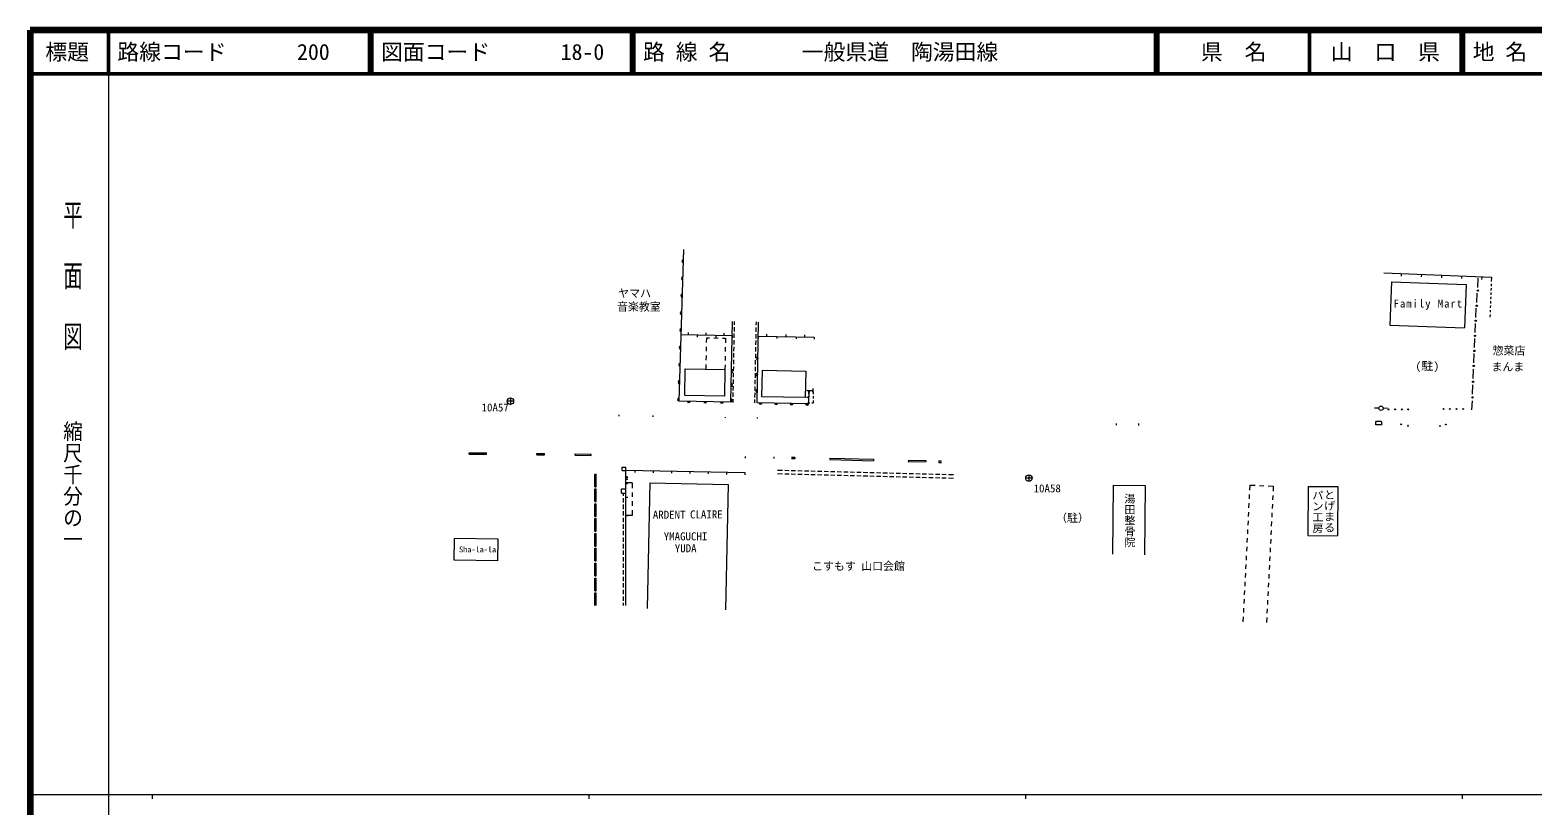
# Model space of a CAD drawing. Units: millimetres, scale not verified. Extents: x 40000 to 680000, y 20000 to 380000.
# Drawn here: x 40000 to 384182, y 202388 to 380000 of the extents above; entities that cross this region are included whole.
import ezdxf
from ezdxf.enums import TextEntityAlignment as Align

# ---------------------------------------------------------------- set-up
doc = ezdxf.new("R2010")
doc.units = ezdxf.units.MM
doc.header["$LTSCALE"] = 1000
for name, color, linetype, lineweight in [('M-BGD', 7, 'Continuous', 13), ('M-BMK-SRVR', 3, 'Continuous', 13), ('M-TTL', 2, 'Continuous', 140), ('M-TTL-BAND', 7, 'Continuous', 13), ('M-TTL-LINE', 7, 'Continuous', 50)]:
    doc.layers.add(name, color=color, linetype=linetype, lineweight=lineweight)
doc.layers.add('M-TTL-TXT', color=7, linetype='Continuous')
doc.styles.add('@ＭＳ ゴシック', font='')
doc.styles.add('ＭＳ ゴシック', font='')
doc.styles.get('@ＭＳ ゴシック').set_extended_font_data('@MS Gothic')
doc.styles.get('ＭＳ ゴシック').set_extended_font_data('MS Gothic')

msp = doc.modelspace()

# ---------------------------------------------------------------- linework, layer by layer
at = {"layer": 'M-BGD'}
for p, q in [((189675, 329804), (188589, 295088)), ((374763, 323336), (350042, 324313)), ((354010, 324156), (353991, 323657)), ((358622, 323974), (358602, 323475)), ((363234, 323792), (363214, 323292)), ((367845, 323610), (367826, 323110)), ((351785, 322364), (351388, 312472)), ((351785, 322364), (368874, 321748)), ((368874, 321748), (368477, 311856)), ((371587, 321104), (371670, 323204)), ((372457, 323427), (372437, 322928)), ((374647, 320408), (374667, 320907)), ((374686, 321407), (374706, 321907)), ((374726, 322406), (374763, 323336)), ((371333, 317654), (371416, 319755)), ((374489, 316411), (374509, 316911)), ((374528, 317410), (374548, 317910)), ((374568, 318409), (374588, 318909)), ((374607, 319409), (374627, 319908)), ((200498, 294870), (200835, 313280)), ((201321, 312512), (201335, 313270)), ((371116, 314205), (371199, 316305)), ((374403, 314243), (374430, 314912)), ((374449, 315412), (374469, 315911)), ((189064, 310277), (200776, 310063)), ((189073, 310277), (189064, 309777)), ((190765, 310246), (190774, 310746)), ((192790, 310209), (192780, 309709)), ((194822, 310172), (194831, 310672)), ((197037, 310131), (197028, 309631)), ((198977, 310095), (198986, 310595)), ((200776, 310063), (200767, 309563)), ((201266, 309512), (201285, 310512)), ((201294, 311012), (201312, 312012)), ((206266, 309421), (206284, 310421)), ((206293, 310921), (206311, 311920)), ((206321, 312420), (206334, 313179)), ((206495, 294655), (206834, 313170)), ((206775, 309953), (206766, 309453)), ((206775, 309953), (219587, 309718)), ((208721, 309917), (208730, 310417)), ((211020, 309875), (211010, 309375)), ((213181, 309836), (213190, 310335)), ((215458, 309794), (215449, 309294)), ((217427, 309758), (217436, 310258)), ((351388, 312472), (368477, 311856)), ((370936, 310756), (371019, 312856)), ((194850, 307463), (194832, 306464)), ((194888, 309556), (194868, 308463)), ((194888, 309556), (195577, 309543)), ((196577, 309525), (197577, 309507)), ((198577, 309488), (199265, 309476)), ((199227, 307383), (199209, 306383)), ((199265, 309476), (199245, 308383)), ((201211, 306513), (201230, 307513)), ((201239, 308013), (201257, 309012)), ((206211, 306421), (206229, 307421)), ((206238, 307921), (206256, 308921)), ((219587, 309718), (219578, 309218)), ((370794, 307306), (370877, 309407)), ((194777, 303464), (194757, 302372)), ((194813, 305464), (194795, 304464)), ((199154, 303384), (199134, 302291)), ((199190, 305384), (199172, 304384)), ((201129, 302014), (201147, 303013)), ((201157, 303513), (201175, 304513)), ((201184, 305013), (201202, 306013)), ((206128, 301922), (206147, 302922)), ((206156, 303422), (206174, 304422)), ((206183, 304922), (206201, 305921)), ((370652, 303857), (370735, 305957)), ((201074, 299014), (201092, 300014)), ((201102, 300514), (201120, 301514)), ((206073, 298923), (206092, 299922)), ((206101, 300422), (206119, 301422)), ((370509, 300258), (370593, 302358)), ((201019, 296015), (201038, 297014)), ((201047, 297514), (201065, 298514)), ((206018, 295923), (206037, 296923)), ((206046, 297423), (206064, 298423)), ((218362, 297439), (217862, 297448)), ((218362, 297439), (218307, 294439)), ((218330, 295696), (218339, 296196)), ((218349, 296696), (218359, 297263)), ((218359, 297263), (218609, 297259)), ((219362, 297420), (218362, 297439)), ((219109, 297249), (219359, 297245)), ((219339, 296178), (219330, 295678)), ((219359, 297245), (219348, 296678)), ((219353, 297421), (219380, 297920)), ((370367, 296658), (370450, 298759)), ((370367, 296658), (370450, 298759)), ((188589, 295088), (200498, 294870)), ((200996, 294756), (201010, 295515)), ((205995, 294665), (206009, 295423)), ((218307, 294439), (206495, 294655)), ((218307, 294439), (217807, 294448)), ((218334, 295908), (217834, 295917)), ((218311, 294629), (218321, 295196)), ((218561, 294624), (218311, 294629)), ((219310, 294611), (219061, 294615)), ((219321, 295178), (219310, 294611)), ((348905, 293444), (347905, 293477)), ((349904, 293450), (350903, 293497)), ((370225, 293059), (370308, 295159)), ((174898, 291626), (174903, 291914)), ((182697, 291490), (182701, 291745)), ((199294, 291199), (199298, 291421)), ((206593, 291072), (206597, 291305)), ((288824, 289575), (288825, 289913)), ((293904, 289490), (293904, 289913)), ((348167, 289665), (348168, 290265)), ((349568, 289665), (348167, 289665)), ((348168, 290265), (348368, 290465)), ((348368, 290465), (348768, 290465)), ((348768, 290465), (349369, 290465)), ((349569, 290265), (349369, 290465)), ((349568, 289665), (349569, 290265)), ((355624, 289204), (355624, 289627)), ((362898, 289150), (362898, 289573)), ((140541, 282937), (140545, 283237)), ((140541, 282937), (144541, 282891)), ((140545, 283237), (144544, 283191)), ((144541, 282891), (144544, 283191)), ((156037, 282760), (156040, 283060)), ((156040, 282760), (157840, 282740)), ((156044, 283060), (157843, 283040)), ((157837, 282740), (157840, 283040)), ((164836, 282660), (164840, 282960)), ((164840, 282960), (168539, 282918)), ((164840, 282660), (168539, 282618)), ((168536, 282618), (168539, 282918)), ((203749, 282403), (203747, 282037)), ((210342, 282291), (210340, 281925)), ((175614, 279165), (175614, 279965)), ((175614, 279965), (176414, 279965)), ((175614, 279165), (176414, 279165)), ((176414, 279165), (176414, 279965)), ((176428, 268888), (176414, 279288)), ((176414, 279288), (203726, 278703)), ((178515, 279243), (178505, 278743)), ((182717, 279153), (182706, 278653)), ((186919, 279063), (186908, 278563)), ((191120, 278973), (191110, 278473)), ((195322, 278883), (195311, 278383)), ((199524, 278793), (199513, 278293)), ((211199, 279257), (212336, 279228)), ((212836, 279215), (213836, 279190)), ((214336, 279177), (215335, 279152)), ((215141, 281820), (214383, 281813)), ((215143, 282179), (214385, 282171)), ((215143, 282179), (215141, 281813)), ((215835, 279139), (216835, 279114)), ((217335, 279101), (218334, 279076)), ((218834, 279063), (219834, 279038)), ((220334, 279025), (221333, 278999)), ((221833, 278987), (222833, 278961)), ((223142, 281990), (223140, 281673)), ((223140, 281673), (233138, 281396)), ((223142, 281990), (233141, 281732)), ((223333, 278949), (224332, 278923)), ((224832, 278911), (225832, 278885)), ((226332, 278873), (227331, 278847)), ((227831, 278835), (228831, 278809)), ((229331, 278797), (230330, 278771)), ((233141, 281732), (233138, 281396)), ((241140, 281564), (241137, 281205)), ((241137, 281205), (245137, 281136)), ((241140, 281564), (245139, 281475)), ((245139, 281476), (245137, 281137)), ((248139, 281420), (248136, 281041)), ((248136, 281041), (248721, 281041)), ((248139, 281420), (248724, 281419)), ((169315, 278365), (169615, 278365)), ((169315, 275465), (169315, 278365)), ((169315, 275465), (169615, 275465)), ((169615, 275465), (169615, 278365)), ((176417, 277208), (176917, 277209)), ((177928, 276347), (176418, 276347)), ((177928, 276347), (177928, 275118)), ((181967, 276368), (181351, 247597)), ((181967, 276368), (199863, 275985)), ((199863, 275985), (199248, 247289)), ((203726, 278703), (203715, 278203)), ((211199, 278475), (212336, 278446)), ((212836, 278433), (213836, 278408)), ((214336, 278395), (215335, 278370)), ((215835, 278357), (216835, 278332)), ((217335, 278319), (218334, 278294)), ((218834, 278281), (219834, 278256)), ((220334, 278243), (221333, 278217)), ((221833, 278205), (222833, 278179)), ((223333, 278167), (224332, 278141)), ((224832, 278129), (225832, 278103)), ((226332, 278091), (227331, 278065)), ((227831, 278053), (228831, 278027)), ((229331, 278015), (230330, 277989)), ((230830, 278759), (231830, 278733)), ((230830, 277977), (231830, 277951)), ((232330, 278721), (233329, 278695)), ((232330, 277939), (233329, 277913)), ((233829, 278682), (234829, 278657)), ((233829, 277900), (234829, 277875)), ((235329, 278644), (236329, 278619)), ((235329, 277862), (236329, 277837)), ((236828, 278606), (237828, 278581)), ((236828, 277824), (237828, 277799)), ((238328, 278568), (239328, 278543)), ((238328, 277786), (239328, 277761)), ((239827, 278530), (240827, 278505)), ((239827, 277748), (240827, 277723)), ((241327, 278492), (242327, 278467)), ((241327, 277710), (242327, 277685)), ((242826, 278454), (243826, 278429)), ((242826, 277672), (243826, 277647)), ((244326, 278416), (245326, 278391)), ((244326, 277634), (245326, 277609)), ((245825, 278378), (246825, 278353)), ((245825, 277596), (246825, 277571)), ((247325, 278340), (248325, 278315)), ((247325, 277558), (248325, 277533)), ((248825, 278302), (249824, 278277)), ((248825, 277520), (249824, 277495)), ((250324, 278264), (251462, 278235)), ((250324, 277482), (251462, 277453)), ((288047, 275799), (287920, 260017)), ((288047, 275799), (295345, 275741)), ((295345, 275741), (295217, 259857)), ((319338, 275856), (319278, 274659)), ((319338, 275856), (320534, 275796)), ((321533, 275746), (322531, 275696)), ((323530, 275646), (324726, 275586)), ((324726, 275586), (324669, 274455)), ((332694, 275540), (332603, 264288)), ((332694, 275540), (339494, 275485)), ((339494, 275485), (339403, 264233)), ((169315, 274965), (169615, 274965)), ((169315, 272065), (169315, 274965)), ((169315, 272065), (169615, 272065)), ((169615, 272065), (169615, 274965)), ((175428, 273950), (175428, 274950)), ((175428, 274950), (176428, 274950)), ((175428, 273950), (176428, 273950)), ((175928, 273357), (175928, 273950)), ((175928, 271857), (175928, 272857)), ((176423, 273048), (176923, 273049)), ((176428, 273950), (176428, 274950)), ((176428, 248265), (176428, 273950)), ((177928, 274118), (177928, 273118)), ((177928, 272118), (177928, 271118)), ((319228, 273660), (319177, 272661)), ((324619, 273457), (324569, 272458)), ((169315, 271565), (169615, 271565)), ((169315, 268665), (169315, 271565)), ((169315, 268665), (169615, 268665)), ((169615, 268665), (169615, 271565)), ((175928, 270357), (175928, 271357)), ((175928, 268857), (175928, 269857)), ((176428, 268888), (176928, 268889)), ((177928, 268888), (176428, 268888)), ((177928, 270118), (177928, 268888)), ((319027, 269665), (318977, 268666)), ((319127, 271662), (319077, 270664)), ((324419, 269462), (324369, 268463)), ((324519, 271459), (324469, 270460)), ((169315, 268165), (169615, 268165)), ((169315, 265265), (169315, 268165)), ((169315, 265265), (169615, 265265)), ((169615, 265265), (169615, 268165)), ((175928, 267357), (175928, 268357)), ((175928, 265857), (175928, 266857)), ((175928, 264357), (175928, 265357)), ((318827, 265670), (318777, 264671)), ((318927, 267667), (318877, 266669)), ((324218, 265467), (324168, 264468)), ((324319, 267464), (324269, 266465)), ((137149, 258634), (137221, 263634)), ((147220, 263491), (137221, 263634)), ((147148, 258491), (147220, 263491)), ((169315, 264765), (169615, 264765)), ((169315, 261865), (169315, 264765)), ((169315, 261865), (169615, 261865)), ((169615, 261865), (169615, 264765)), ((175928, 262857), (175928, 263857)), ((175928, 261357), (175928, 262357)), ((318626, 261675), (318576, 260676)), ((318726, 263672), (318676, 262674)), ((324118, 263469), (324068, 262470)), ((332603, 264288), (339403, 264233)), ((147148, 258491), (137149, 258634)), ((169315, 261365), (169615, 261365)), ((169315, 258465), (169315, 261365)), ((169315, 258465), (169615, 258465)), ((169615, 258465), (169615, 261365)), ((175928, 259857), (175928, 260857)), ((175928, 258357), (175928, 259357)), ((318526, 259677), (318476, 258679)), ((323918, 259474), (323868, 258475)), ((324018, 261472), (323968, 260473)), ((169315, 257965), (169615, 257965)), ((169315, 255065), (169315, 257965)), ((169315, 255065), (169615, 255065)), ((169615, 255065), (169615, 257965)), ((175928, 256857), (175928, 257857)), ((175928, 255357), (175928, 256357)), ((175928, 253857), (175928, 254857)), ((318326, 255682), (318275, 254684)), ((318426, 257680), (318376, 256681)), ((323717, 255479), (323667, 254480)), ((323818, 257477), (323768, 256478)), ((169315, 254565), (169615, 254565)), ((169315, 251665), (169315, 254565)), ((169315, 251665), (169615, 251665)), ((169615, 251665), (169615, 254565)), ((175928, 252357), (175928, 253357)), ((175928, 250857), (175928, 251857)), ((318125, 251687), (318075, 250689)), ((318225, 253685), (318175, 252686)), ((323517, 251484), (323467, 250485)), ((323617, 253482), (323567, 252483)), ((169315, 251165), (169615, 251165)), ((169315, 248265), (169315, 251165)), ((169615, 248265), (169615, 251165)), ((175928, 249357), (175928, 250357)), ((175928, 248265), (175928, 248857)), ((318025, 249690), (317975, 248691)), ((323417, 249487), (323367, 248488)), ((317824, 245695), (317764, 244497)), ((317925, 247692), (317875, 246694)), ((323216, 245492), (323160, 244361)), ((323317, 247489), (323266, 246490))]:
    msp.add_line(p, q, dxfattribs=at)
for points in [[(190035, 302458), (199134, 302291), (199022, 296193), (189924, 296359)], [(207732, 302134), (217645, 301952), (217533, 295854), (207621, 296035)]]:
    msp.add_lwpolyline(points, close=True, dxfattribs=at)
for centre, radius in [((371558, 320354), 150), ((371558, 320354), 120), ((371558, 320354), 100), ((371558, 320354), 100), ((371558, 320354), 100), ((371558, 320354), 100), ((371303, 316905), 150), ((371303, 316905), 120), ((371303, 316905), 100), ((371303, 316905), 100), ((371303, 316905), 100), ((371303, 316905), 100), ((371086, 313455), 150), ((371086, 313455), 120), ((371086, 313455), 100), ((371086, 313455), 100), ((371086, 313455), 100), ((371086, 313455), 100), ((370907, 310006), 150), ((370907, 310006), 120), ((370907, 310006), 100), ((370907, 310006), 100), ((370907, 310006), 100), ((370907, 310006), 100), ((370764, 306557), 150), ((370764, 306557), 120), ((370764, 306557), 100), ((370764, 306557), 100), ((370764, 306557), 100), ((370764, 306557), 100), ((370622, 303107), 150), ((370622, 303107), 120), ((370622, 303107), 100), ((370622, 303107), 100), ((370622, 303107), 100), ((370622, 303107), 100), ((370480, 299508), 150), ((370480, 299508), 120), ((370480, 299508), 100), ((370480, 299508), 100), ((370480, 299508), 100), ((370480, 299508), 100), ((370338, 295909), 150), ((370338, 295909), 120), ((370338, 295909), 100), ((370338, 295909), 100), ((370338, 295909), 100), ((370338, 295909), 100), ((349404, 293427), 500), ((351124, 293171), 100), ((352624, 293171), 100), ((354124, 293171), 100), ((355624, 293171), 100), ((363681, 293250), 100), ((365181, 293250), 100), ((366681, 293250), 100), ((368181, 293250), 100), ((354023, 289749), 100), ((364225, 289702), 100), ((176587, 277640), 200), ((176587, 276240), 200)]:
    msp.add_circle(centre, radius, dxfattribs=at)
for centre, radius, start, end in [((189645, 327105), 354, 97.00642, 259.4116), ((189645, 327105), 283, 99.23046, 257.18756), ((189645, 327105), 212, 102.97679, 253.44124), ((189645, 327105), 142, 110.68852, 245.72951), ((189645, 327105), 100, 121.00618, 235.41184), ((189521, 323147), 354, 97.00642, 259.4116), ((189521, 323147), 283, 99.23046, 257.18756), ((189521, 323147), 212, 102.97679, 253.44124), ((189521, 323147), 142, 110.68852, 245.72951), ((189521, 323147), 100, 121.00618, 235.41184), ((189397, 319189), 354, 97.00642, 259.4116), ((189397, 319189), 283, 99.23046, 257.18756), ((189397, 319189), 212, 102.97679, 253.44124), ((189397, 319189), 142, 110.68852, 245.72951), ((189397, 319189), 100, 121.00618, 235.41184), ((189273, 315231), 354, 97.00642, 259.4116), ((189273, 315231), 283, 99.23046, 257.18756), ((189273, 315231), 212, 102.97679, 253.44124), ((189273, 315231), 142, 110.68852, 245.72951), ((189273, 315231), 100, 121.00618, 235.41184), ((189150, 311274), 354, 97.00642, 259.4116), ((189150, 311274), 283, 99.23046, 257.18756), ((189150, 311274), 212, 102.97679, 253.44124), ((189150, 311274), 142, 110.68852, 245.72951), ((189150, 311274), 100, 121.00618, 235.41184), ((189026, 307316), 354, 97.00642, 259.4116), ((189026, 307316), 283, 99.23046, 257.18756), ((189026, 307316), 212, 102.97679, 253.44124), ((189026, 307316), 142, 110.68852, 245.72951), ((189026, 307316), 100, 121.00618, 235.41184), ((188902, 303358), 354, 97.00642, 259.4116), ((188902, 303358), 283, 99.23046, 257.18756), ((188902, 303358), 212, 102.97679, 253.44124), ((188902, 303358), 142, 110.68852, 245.72951), ((188902, 303358), 100, 121.00618, 235.41184), ((206736, 304817), 354, 97.74823, 260.15341), ((206736, 304817), 283, 99.97227, 257.92937), ((206736, 304817), 212, 103.71859, 254.18304), ((206736, 304817), 142, 111.43032, 246.47131), ((206736, 304817), 100, 121.74799, 236.15365), ((188778, 299400), 354, 97.00642, 259.4116), ((188778, 299400), 283, 99.23046, 257.18756), ((188778, 299400), 212, 102.97679, 253.44124), ((188778, 299400), 142, 110.68852, 245.72951), ((188778, 299400), 100, 121.00618, 235.41184), ((200573, 301915), 354, 277.74823, 80.15341), ((200573, 301915), 283, 279.97227, 77.92937), ((200573, 301915), 212, 283.71859, 74.18304), ((200573, 301915), 142, 291.43032, 66.47131), ((200573, 301915), 100, 301.74799, 56.15365), ((206668, 301128), 354, 97.74823, 260.15341), ((206668, 301128), 283, 99.97227, 257.92937), ((206668, 301128), 212, 103.71859, 254.18304), ((206668, 301128), 142, 111.43032, 246.47131), ((206668, 301128), 100, 121.74799, 236.15365), ((200515, 298739), 354, 277.74823, 80.15341), ((200515, 298739), 283, 279.97227, 77.92937), ((200515, 298739), 212, 283.71859, 74.18304), ((200515, 298739), 142, 291.43032, 66.47131), ((200515, 298739), 100, 301.74799, 56.15365), ((206600, 297439), 354, 97.74823, 260.15341), ((206600, 297439), 283, 99.97227, 257.92937), ((206600, 297439), 212, 103.71859, 254.18304), ((206600, 297439), 142, 111.43032, 246.47131), ((206600, 297439), 100, 121.74799, 236.15365), ((188655, 295442), 354, 97.00642, 259.4116), ((188655, 295442), 283, 99.23046, 257.18756), ((188655, 295442), 212, 102.97679, 253.44124), ((188655, 295442), 142, 110.68852, 245.72951), ((188655, 295442), 100, 121.00618, 235.41184), ((190850, 295101), 354, 187.7431, 350.14827), ((190850, 295101), 283, 189.96713, 347.92424), ((190850, 295101), 212, 193.71346, 344.17791), ((190850, 295101), 142, 201.42519, 336.46618), ((190850, 295101), 100, 211.74285, 326.14852), ((194651, 295031), 354, 187.7431, 350.14827), ((194651, 295031), 283, 189.96713, 347.92424), ((194651, 295031), 212, 193.71346, 344.17791), ((194651, 295031), 142, 201.42519, 336.46618), ((194651, 295031), 100, 211.74285, 326.14852), ((198451, 294962), 354, 187.7431, 350.14827), ((198451, 294962), 283, 189.96713, 347.92424), ((198451, 294962), 212, 193.71346, 344.17791), ((198451, 294962), 142, 201.42519, 336.46618), ((198451, 294962), 100, 211.74285, 326.14852), ((200450, 295221), 354, 277.74823, 80.15341), ((200450, 295221), 283, 279.97227, 77.92937), ((200450, 295221), 212, 283.71859, 74.18304), ((200450, 295221), 142, 291.43032, 66.47131), ((200450, 295221), 100, 301.74799, 56.15365), ((207299, 294695), 354, 187.72789, 350.13307), ((207299, 294695), 283, 189.95193, 347.90903), ((207299, 294695), 212, 193.69826, 344.16271), ((207299, 294695), 142, 201.40999, 336.45098), ((207299, 294695), 100, 211.72765, 326.13332), ((210852, 294630), 354, 187.72789, 350.13307), ((210852, 294630), 283, 189.95193, 347.90903), ((210852, 294630), 212, 193.69826, 344.16271), ((210852, 294630), 142, 201.40999, 336.45098), ((210852, 294630), 100, 211.72765, 326.13332), ((214405, 294565), 354, 187.72789, 350.13307), ((214405, 294565), 283, 189.95193, 347.90903), ((214405, 294565), 212, 193.69826, 344.16271), ((214405, 294565), 142, 201.40999, 336.45098), ((214405, 294565), 100, 211.72765, 326.13332), ((217958, 294500), 354, 187.72789, 350.13307), ((217958, 294500), 283, 189.95193, 347.90903), ((217958, 294500), 212, 193.69826, 344.16271), ((217958, 294500), 142, 201.40999, 336.45098), ((217958, 294500), 100, 211.72765, 326.13332)]:
    msp.add_arc(centre, radius, start, end, dxfattribs=at)
at = {"layer": 'M-BMK-SRVR'}
for p, q in [((150746, 295049), (149246, 295049)), ((149996, 295799), (149996, 294299)), ((269510, 277446), (268010, 277446)), ((268760, 278196), (268760, 276696))]:
    msp.add_line(p, q, dxfattribs=at)
for centre in [(149996, 295049), (268760, 277446)]:
    msp.add_circle(centre, 750, dxfattribs=at)
at = {"layer": 'M-TTL'}
for p, q in [((40000, 380000), (40000, 20000)), ((680000, 380000), (40000, 380000))]:
    msp.add_line(p, q, dxfattribs=at)
at = {"layer": 'M-TTL-BAND'}
for p, q in [((58000, 370000), (58000, 20000)), ((40000, 205000), (579000, 205000)), ((68000, 205000), (68000, 204000)), ((168000, 205000), (168000, 204000)), ((268000, 205000), (268000, 204000)), ((368000, 205000), (368000, 204000))]:
    msp.add_line(p, q, dxfattribs=at)
at = {"layer": 'M-TTL-LINE'}
for p, q in [((58000, 380000), (58000, 370000)), ((117750, 380000), (117750, 370000)), ((118250, 380000), (118250, 370000)), ((177750, 380000), (177750, 370000)), ((178250, 380000), (178250, 370000)), ((297750, 380000), (297750, 370000)), ((298250, 380000), (298250, 370000)), ((333000, 380000), (333000, 370000)), ((367750, 380000), (367750, 370000)), ((368250, 380000), (368250, 370000)), ((40000, 370000), (680000, 370000))]:
    msp.add_line(p, q, dxfattribs=at)

# ---------------------------------------------------------------- texts
at = {"layer": 'M-BGD', "style": 'ＭＳ ゴシック'}
for s, p in [('ヤマハ', (178453, 318266)), ('音楽教室', (179428, 315188)), ('惣菜店', (378695, 305147)), ('まんま', (378435, 301429)), ('ARDENT', (186368, 267587)), ('CLAIRE', (194875, 267659)), ('（駐）', (278734, 266835)), ('YMAGUCHI', (190104, 262639)), ('YUDA', (190141, 259906)), ('こすもす 山口会館', (229722, 255814))]:
    msp.add_text(s, height=1833, dxfattribs=at).set_placement(p, align=Align.BOTTOM_CENTER)
at = {"layer": 'M-BGD', "style": 'ＭＳ ゴシック', "width": 1.1}
msp.add_text('(駐)', height=1833, dxfattribs=at).set_placement((359997, 301613), align=Align.BOTTOM_CENTER)
at = {"layer": 'M-BGD', "style": '@ＭＳ ゴシック'}
for s, p in [('湯田整骨院', (290359, 267762)), ('パン工房', (333405, 269761)), ('とげまる', (336093, 269891))]:
    msp.add_text(s, height=1833, rotation=270, dxfattribs=at).set_placement(p, align=Align.BOTTOM_CENTER)
at = {"layer": 'M-BGD', "style": 'ＭＳ ゴシック'}
msp.add_text('Sha-la-la', height=1320, dxfattribs=at).set_placement((138245, 260054), align=Align.BOTTOM_LEFT)
at = {"layer": 'M-BGD', "insert": (360209, 315947), "char_height": 1833, "attachment_point": 8, "style": 'ＭＳ ゴシック'}
msp.add_mtext('\\T1.16;Family\\~Mart', dxfattribs=at)
at = {"layer": 'M-BMK-SRVR', "style": 'ＭＳ ゴシック'}
for s, p in [('10A57', (143402, 292137)), ('10A58', (269824, 273623))]:
    msp.add_text(s, height=1833, dxfattribs=at).set_placement(p, align=Align.BOTTOM_LEFT)
at = {"layer": 'M-TTL-BAND', "style": '@ＭＳ ゴシック'}
for s, width, p in [('平  面  図', 1.55, (49777, 306475)), ('縮尺千分の一', 1.1, (49777, 261030))]:
    msp.add_text(s, height=3290, rotation=270, dxfattribs=dict(at, width=width)).set_placement(p, align=Align.MIDDLE_RIGHT)
at = {"layer": 'M-TTL-TXT', "style": 'ＭＳ ゴシック'}
for s, p in [('標題', (48500, 375000)), ('県\u3000名', (315625, 375000)), ('山\u3000口\u3000県', (350375, 375000))]:
    msp.add_text(s, height=3666, dxfattribs=at).set_placement(p, align=Align.MIDDLE_CENTER)
for s, p in [('路線コード', (60000, 375000)), ('200', (101142, 375000)), ('図面コード', (120380, 375000)), ('18-0', (161521, 375000)), ('路 線 名', (180380, 375000)), ('一般県道\u3000陶湯田線', (216734, 375000)), ('地 名', (370380, 375000))]:
    msp.add_text(s, height=3666, dxfattribs=at).set_placement(p, align=Align.MIDDLE_LEFT)

doc.saveas('drawing.dxf')
